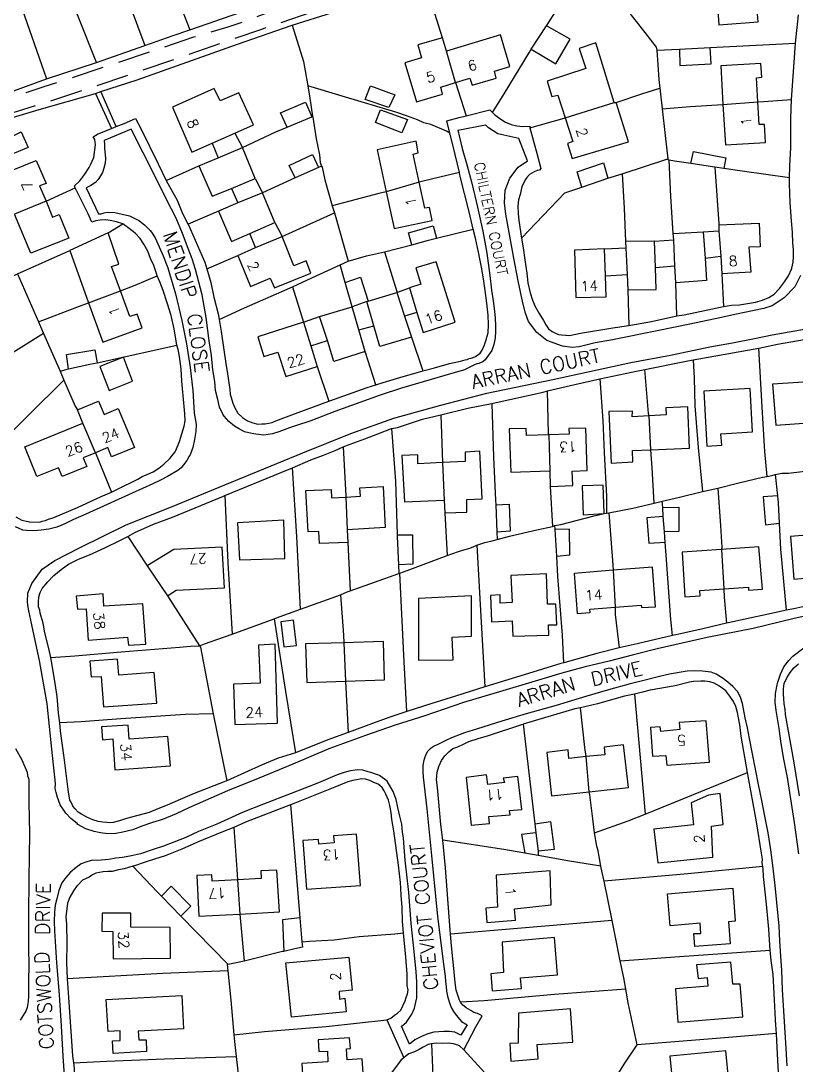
# Model space of a CAD drawing. Extents: x 441020 to 630336, y 432046 to 448236.
# Drawn here: x 628705.2 to 628857, y 447581.5 to 447785.9 of the extents above; entities that cross this region are included whole.
import ezdxf
from ezdxf.enums import TextEntityAlignment as Align

# ---------------------------------------------------------------- set-up
doc = ezdxf.new("R2010")
doc.units = 0
doc.linetypes.add('HIDDEN', pattern=[9.525, 6.35, -3.175])
for name, color, linetype in [('BUILDOUT', 8, 'CONTINUOUS'), ('BUILDTXT', 8, 'CONTINUOUS'), ('GENLINE', 8, 'CONTINUOUS'), ('GENPECK', 8, 'HIDDEN'), ('ROAD', 7, 'CONTINUOUS'), ('ROADTXT', 7, 'CONTINUOUS')]:
    doc.layers.add(name, color=color, linetype=linetype)
doc.styles.get("Standard").update_dxf_attribs({"font": 'simplex'})

msp = doc.modelspace()

# ---------------------------------------------------------------- linework, layer by layer
at = {"layer": 'BUILDOUT', "flags": 128}
for points in [[(628840.87, 447800.32), (628841.33, 447792.58), (628841.83, 447785.15), (628849.55, 447785.71), (628849.26, 447789.62), (628848.36, 447789.56), (628848.14, 447793.08), (628847.9, 447796.18), (628848.98, 447796.37), (628848.46, 447805.02), (628843.02, 447804.76), (628843.26, 447800.54), (628840.87, 447800.32)], [(628790.31, 447773.87), (628788.52, 447779.95), (628787.75, 447782.56), (628782.92, 447781.19), (628783.67, 447778.69), (628780.39, 447777.7), (628782.66, 447770.08), (628787.77, 447771.59), (628787.43, 447772.96), (628790.31, 447773.87), (628793.11, 447774.68), (628793.55, 447773.33), (628798.29, 447774.68), (628797.95, 447776.04), (628800.93, 447776.98), (628799.12, 447783.16), (628788.52, 447779.95)], [(628821.37, 447769.94), (628817.78, 447781.59), (628814.52, 447780.51)], [(628814.52, 447780.51), (628815.83, 447776.58), (628808.24, 447774.11), (628809.18, 447771.13), (628810.36, 447771.34), (628811.76, 447766.91), (628813.28, 447762.31), (628812.24, 447761.92), (628813.17, 447758.94), (628824.17, 447762.21), (628821.79, 447769.91)], [(628842.24, 447777.1), (628842.67, 447769.56), (628843.16, 447761.62), (628851, 447762.1), (628850.78, 447765.62), (628849.76, 447765.64), (628849.49, 447770.06), (628849.26, 447774.79), (628850.26, 447774.87), (628850.08, 447777.58), (628842.24, 447777.1)], [(628738.7, 447760.24), (628742.66, 447761.96), (628747.08, 447763.96), (628750.76, 447765.53), (628747.91, 447771.83), (628744.23, 447770.26), (628743.09, 447772.7), (628734.91, 447769.01), (628738.7, 447760.24)], [(628821.37, 447769.94), (628821.79, 447769.91)], [(628740.09, 447757.54), (628743.87, 447759.13), (628748.6, 447761.09)], [(628740.09, 447757.54), (628742.67, 447751.6), (628746.47, 447753.09), (628751.1, 447755.03), (628748.6, 447761.09)], [(628776.74, 447752.47), (628778.33, 447745.24), (628785.76, 447746.86), (628785.21, 447749.4), (628784.32, 447749.25), (628783.22, 447754.33), (628782.04, 447759.81), (628783.01, 447760.08), (628782.61, 447762.35), (628774.98, 447760.69), (628776.74, 447752.47)], [(628710.14, 447750.6), (628711.41, 447747.48), (628712.73, 447748.02), (628714.58, 447743.37), (628707.18, 447740.43), (628703.99, 447748.09), (628700.58, 447746.67), (628698.74, 447751.32), (628702.07, 447752.62), (628700.92, 447755.67), (628708.22, 447758.59), (628710.14, 447754.06), (628708.89, 447753.63), (628710.14, 447750.6), (628703.99, 447748.09)], [(628752.51, 447752.23), (628747.68, 447750.26), (628743.9, 447748.67)], [(628743.9, 447748.67), (628746.48, 447742.73), (628750.06, 447744.28), (628754.95, 447746.47), (628752.51, 447752.23)], [(628841.88, 447745.96), (628849.74, 447746.34), (628849.95, 447741.7), (628847.73, 447741.61), (628848.1, 447736.7), (628842.46, 447736.41)], [(628714.8, 447740.97), (628718.44, 447730.75), (628721.24, 447723.02), (628728.97, 447725.81), (628727.98, 447728.48), (628726.54, 447728.02), (628724.73, 447733.08), (628722.97, 447737.85), (628724.41, 447738.31), (628722.31, 447744.43), (628714.8, 447740.97)], [(628832.94, 447744.27), (628838.77, 447744.59), (628839.17, 447739.48), (628839.45, 447735.07), (628833.44, 447734.61)], [(628833.44, 447734.61), (628833.25, 447737.93), (628833.05, 447743.07), (628832.94, 447744.27)], [(628841.85, 447746.16), (628841.88, 447745.96), (628841.88, 447744.84), (628842.26, 447739.83), (628842.46, 447736.41)], [(628747.67, 447740), (628751.16, 447741.53), (628756.37, 447743.68)], [(628747.67, 447740), (628750.17, 447733.94), (628754.05, 447735.55), (628754.89, 447733.66), (628762, 447736.55), (628761.07, 447738.92), (628758.69, 447737.99), (628756.37, 447743.68)], [(628824.03, 447733.24), (628829.6, 447733.32), (628829.44, 447737.66), (628829.24, 447742.8), (628823.57, 447742.71)], [(628823.57, 447742.71), (628823.68, 447741.51), (628823.9, 447736.27), (628824.03, 447733.24)], [(628813.61, 447741.04), (628813.84, 447731.74), (628819.8, 447731.88), (628819.68, 447736.02), (628819.46, 447741.27), (628813.61, 447741.04)], [(628782.54, 447737.56), (628783.51, 447734.38), (628781.3, 447733.68), (628782.76, 447728.86), (628783.97, 447724.91), (628790.21, 447726.93), (628786.49, 447738.76), (628782.54, 447737.56)], [(628781.69, 447724), (628775.52, 447722.19), (628774.29, 447726.24), (628772.94, 447730.98), (628773.24, 447731.03), (628778.82, 447732.73)], [(628778.79, 447732.93), (628778.82, 447732.73), (628780.35, 447728.13), (628781.66, 447724.2)], [(628772.65, 447721.18), (628766.49, 447719.27), (628765.26, 447723.32), (628763.71, 447728.02), (628770.07, 447729.96)], [(628772.65, 447721.18), (628771.39, 447725.42), (628770.07, 447729.96)], [(628760.55, 447726.95), (628751.62, 447724.04), (628752.81, 447720.19), (628755.5, 447721.08), (628757.07, 447716.28), (628763.21, 447718.28)], [(628760.55, 447726.95), (628761.98, 447722.33), (628763.21, 447718.28)], [(628838.92, 447713.44), (628839.51, 447702.68), (628842.42, 447702.89), (628842.23, 447705.09), (628848.46, 447705.48), (628847.97, 447713.93), (628838.92, 447713.44)], [(628852.39, 447714.81), (628853, 447706.8), (628862.13, 447707.4), (628861.52, 447715.42), (628852.39, 447714.81)], [(628719.8, 447701.33), (628717.34, 447707.19), (628716.28, 447709.75), (628720.44, 447711.5), (628721.52, 447708.85), (628724.25, 447710.04), (628727.44, 447702.38), (628722.98, 447700.58), (628722.26, 447702.38), (628719.8, 447701.33), (628717.43, 447700.4), (628718.14, 447698.7), (628713.31, 447696.73), (628712.6, 447698.43), (628708.33, 447696.76), (628705.98, 447702.54), (628717.34, 447707.19)], [(628820.34, 447709.43), (628820.8, 447699.36), (628825.03, 447699.6), (628824.94, 447701.82), (628828.57, 447701.95), (628836.13, 447702.28), (628835.81, 447710.35), (628831.47, 447710.19), (628831.52, 447708.77), (628828.2, 447708.59), (628824.88, 447708.41), (628824.99, 447709.54), (628820.34, 447709.43)], [(628808.51, 447705.1), (628808.55, 447704.9), (628808.79, 447697.83), (628808.82, 447694.79), (628813.25, 447694.97), (628813.16, 447697.8), (628816.08, 447697.91), (628815.83, 447706.19), (628812.5, 447706.11), (628812.59, 447705.01), (628808.55, 447704.9), (628804.21, 447704.74), (628804.16, 447706.15), (628800.82, 447706.07), (628801.11, 447697.59), (628808.79, 447697.83)], [(628787.77, 447699.48), (628787.77, 447699.47), (628788.06, 447692.12), (628788.21, 447689.61), (628792.54, 447689.77), (628792.52, 447692.2), (628795.54, 447692.33), (628795.1, 447701.7), (628792.19, 447701.49), (628792.21, 447699.66), (628787.77, 447699.48), (628782.94, 447699.24), (628782.94, 447700.96), (628779.82, 447700.81), (628780.31, 447691.76), (628788.06, 447692.12)], [(628768.82, 447692.97), (628768.87, 447692.68), (628769.09, 447686.32), (628769.23, 447683.8), (628763.67, 447683.63), (628763.57, 447685.95), (628761.45, 447685.87), (628761.02, 447694.02), (628765.96, 447694.19), (628766.04, 447692.58), (628768.87, 447692.68), (628771.68, 447692.87), (628771.6, 447694.48), (628776.12, 447694.77), (628776.53, 447686.72), (628769.09, 447686.32)], [(628747.62, 447687.68), (628747.99, 447680.44), (628756.88, 447680.7), (628756.67, 447688.17), (628747.62, 447687.68)], [(628855.86, 447684.96), (628856.52, 447676.65), (628865.33, 447677.4), (628864.66, 447685.71), (628855.86, 447684.96)], [(628735.64, 447674.49), (628745.1, 447674.95), (628744.61, 447682.88), (628735.14, 447682.42), (628729.92, 447679.26), (628733.91, 447673.37), (628735.64, 447674.49)], [(628834.67, 447681.91), (628835.2, 447673.17), (628838.21, 447673.4), (628838.13, 447674.4), (628842.85, 447674.73), (628847.66, 447675.08), (628847.67, 447674.47), (628850.38, 447674.65), (628849.72, 447682.96), (628842.39, 447682.47), (628834.67, 447681.91)], [(628813.57, 447677.76), (628814.14, 447669.94), (628816.66, 447670.08), (628816.63, 447670.79), (628821.54, 447671.15), (628826.65, 447671.55), (628826.74, 447671.06), (628829.45, 447671.24), (628828.89, 447678.96), (628821.17, 447678.4), (628813.57, 447677.76)], [(628801.14, 447677.38), (628801.38, 447672.04), (628799.06, 447671.93), (628799.08, 447673.56), (628797.17, 447673.43), (628797.37, 447668.28), (628801.4, 447668.49), (628801.53, 447665.47), (628808.6, 447665.7), (628808.54, 447667.73), (628810.17, 447667.71), (628809.96, 447671.74), (628808.34, 447671.75), (628808.09, 447677.7), (628801.14, 447677.38)], [(628716.04, 447673.34), (628716.3, 447670.75), (628718, 447670.85), (628718.38, 447664.72), (628726.1, 447665.28), (628726.28, 447663.69), (628729.7, 447663.89), (628729.11, 447671.8), (628721.47, 447671.36), (628721.34, 447673.78), (628716.04, 447673.34)], [(628783.06, 447672.85), (628783.07, 447660.77), (628789.86, 447660.85), (628789.68, 447665.29), (628793.41, 447665.45), (628793.42, 447673.37), (628783.06, 447672.85)], [(628751.77, 447663.74), (628752.07, 447656.28), (628746.83, 447656.06), (628747.11, 447648.19), (628755.49, 447648.46), (628754.99, 447663.91), (628751.77, 447663.74)], [(628760.97, 447663.95), (628761.2, 447656.38), (628768.76, 447656.7), (628776.43, 447656.95), (628776.22, 447664.43), (628768.45, 447664.16), (628760.97, 447663.95)], [(628718.7, 447660.61), (628718.95, 447657.51), (628720.97, 447657.56), (628721.41, 447651.65), (628731.84, 447652.38), (628731.29, 447658.38), (628724.37, 447657.86), (628724.13, 447660.97), (628718.7, 447660.61)], [(628834.08, 447648.6), (628834.23, 447647.2), (628830.53, 447646.85), (628830.37, 447647.73), (628828.47, 447647.6), (628828.86, 447641.98), (628831.47, 447642.14), (628831.7, 447640.25), (628840.03, 447640.82), (628839.4, 447648.93), (628834.08, 447648.6)], [(628720.99, 447647.72), (628721.23, 447645.22), (628723.24, 447645.37), (628723.6, 447639.34), (628734.54, 447640.07), (628734.02, 447645.86), (628726.39, 447645.32), (628726.22, 447648.03), (628720.99, 447647.72)], [(628808.22, 447642.68), (628809.11, 447634.21), (628816.48, 447635.01), (628824.15, 447635.86), (628823.18, 447644.22), (628819.4, 447643.76), (628819.56, 447642.26), (628815.87, 447641.91), (628812.49, 447641.51), (628812.39, 447643.22), (628808.22, 447642.68)], [(628792.42, 447637.85), (628793.37, 447628.47), (628796.97, 447628.8), (628796.82, 447630.2), (628801.03, 447630.54), (628800.89, 447631.33), (628803.29, 447631.55), (628802.54, 447638.02), (628799.65, 447637.71), (628799.91, 447636.84), (628796.62, 447636.46), (628796.39, 447638.35), (628792.42, 447637.85)], [(628829.91, 447621.14), (628840.69, 447622.24), (628840.43, 447628.29), (628842.71, 447628.6), (628842.14, 447634.69), (628839.85, 447634.39), (628836.47, 447632.87), (628836.92, 447628.58), (628829.15, 447627.71), (628829.91, 447621.14)], [(628760.39, 447625.46), (628761.16, 447615.95), (628771.7, 447616.7), (628770.93, 447626.72), (628766.41, 447626.43), (628766.56, 447625.03), (628763.55, 447624.8), (628763.49, 447625.71), (628760.39, 447625.46)], [(628739.66, 447618.63), (628740.06, 447610.68), (628748.11, 447611.09), (628755.85, 447611.55), (628755.32, 447619.68), (628752.2, 447619.54), (628752.26, 447618.02), (628747.63, 447617.81), (628742.7, 447617.55), (628742.59, 447618.74), (628739.66, 447618.63)], [(628798.26, 447618.67), (628798.56, 447612.43), (628796.26, 447612.22), (628796.45, 447609.41), (628802.05, 447609.9), (628801.86, 447612.1), (628809.04, 447612.87), (628808.87, 447619.54), (628798.26, 447618.67)], [(628831.8, 447615.08), (628844.62, 447616.14), (628845.05, 447609.71), (628843.75, 447609.58), (628844.11, 447605.28), (628837.19, 447604.76), (628836.95, 447607.26), (628838.36, 447607.31), (628838.21, 447609.31), (628832.31, 447608.77), (628831.8, 447615.08)], [(628721.16, 447611.28), (628721.09, 447607.72), (628723.22, 447607.69), (628723.26, 447602.31), (628734.51, 447602.48), (628734.46, 447608.47), (628726.73, 447608.52), (628726.75, 447611.26), (628721.16, 447611.28)], [(628799.47, 447605.58), (628799.71, 447599.63), (628797.21, 447599.39), (628797.49, 447596.09), (628803.21, 447596.5), (628803.04, 447598.6), (628810.25, 447599.17), (628809.67, 447606.48), (628799.47, 447605.58)], [(628757.12, 447601.52), (628769.41, 447602.68), (628770.05, 447596.2), (628767.56, 447595.96), (628767.62, 447594.45), (628768.61, 447594.62), (628768.88, 447591.93), (628758.19, 447590.94), (628757.12, 447601.52)], [(628833.83, 447589.95), (628846.54, 447590.99), (628846.01, 447597.39), (628844.6, 447597.35), (628844.24, 447601.65), (628837.52, 447601.17), (628837.8, 447598.47), (628839.59, 447598.69), (628839.69, 447596.98), (628833.38, 447596.47), (628833.83, 447589.95)], [(628721.93, 447594.36), (628736.72, 447595.16), (628737.07, 447588.62), (628728.21, 447588.16), (628728.31, 447586.45), (628729.73, 447586.5), (628729.83, 447584.18), (628723.29, 447583.83), (628723.17, 447586.25), (628724.68, 447586.32), (628724.65, 447588.24), (628722.33, 447588.13), (628721.93, 447594.36)], [(628802.64, 447591.72), (628802.57, 447585.82), (628800.96, 447585.74), (628801.16, 447582.32), (628806.46, 447582.75), (628806.27, 447585.56), (628813.3, 447586), (628812.85, 447592.52), (628802.64, 447591.72)], [(628763.45, 447586.49), (628763.55, 447584.18), (628765.26, 447584.28), (628765.34, 447582.16), (628760.21, 447581.86), (628760.64, 447575.43), (628772.47, 447576.31), (628772.04, 447582.74), (628769.13, 447582.53), (628768.94, 447584.73), (628769.75, 447584.77), (628769.58, 447586.87), (628763.45, 447586.49)], [(628832.27, 447583.27), (628832.95, 447576.59), (628840.95, 447577.3), (628841.15, 447575), (628847.05, 447575.54), (628846.7, 447578.63), (628843.81, 447578.32), (628843.26, 447584.31), (628832.27, 447583.27)]]:
    msp.add_lwpolyline(points, dxfattribs=at)
at = {"layer": 'GENLINE', "flags": 128}
for points in [[(628724.61, 447818.98), (628726.86, 447813.19), (628729.39, 447806.93), (628731.9, 447800.27), (628733.03, 447797.32), (628735.12, 447792.41), (628735.53, 447791.27), (628738.31, 447784.14)], [(628666.99, 447748.22), (628665.02, 447753.05), (628681.8, 447758.67), (628681.38, 447760.43), (628695.85, 447764.72), (628708.79, 447768.54), (628719.8, 447771.72), (628720.85, 447772.11), (628727.96, 447774.38), (628747.65, 447781.33), (628758.36, 447785.06), (628774.12, 447790.09), (628783.12, 447793.21), (628784.4, 447793.44), (628814.63, 447802.77), (628839.75, 447810.58), (628854.29, 447815.09), (628859.25, 447816.89)], [(628720.05, 447777.75), (628716.42, 447786.76), (628716.07, 447787.61), (628715.47, 447789.23), (628714.08, 447793.05), (628713.56, 447794.27), (628712.23, 447797.79), (628706.9, 447811.78)], [(628814.63, 447802.77), (628815.58, 447800.3), (628816.43, 447797.81), (628820.26, 447792.8), (628821.58, 447791.1), (628827.38, 447783.6), (628829.61, 447780.75), (628829.72, 447780.16), (628830.12, 447774.44), (628830.32, 447772.75), (628830.74, 447768.66), (628831.36, 447763.49), (628831.87, 447758.91), (628831.9, 447758.71)], [(628797.56, 447767.95), (628799.85, 447771.61), (628804.8, 447779.8), (628805.1, 447780.36), (628808.15, 447784.96), (628812.76, 447792.18), (628816.43, 447797.81)], [(628787.75, 447782.56), (628784.4, 447793.44)], [(628704.72, 447789.76), (628704.93, 447789.69), (628710.25, 447774.59)], [(628728.94, 447696.76), (628730.09, 447697.17), (628731.12, 447697.65), (628732.21, 447698.36), (628733.19, 447699.14), (628734.41, 447700.27), (628735.4, 447701.56), (628735.57, 447701.8), (628736.27, 447703.55), (628737.16, 447706.55), (628737.38, 447707.6), (628737.33, 447709.01), (628737.18, 447710.41), (628736.7, 447715.4), (628736.58, 447717.82), (628736.26, 447720.2), (628736.01, 447721.58), (628735.76, 447722.45), (628735.2, 447725.6), (628734.63, 447728.24), (628733.88, 447730.75), (628733.05, 447733.14), (628732.44, 447734.86), (628731.93, 447735.99), (628731.75, 447736.46), (628731.27, 447738), (628730.61, 447739.41), (628730.06, 447740.83), (628729.3, 447742.22), (628728.6, 447743.32), (628727.6, 447744.36), (628726.43, 447745.27), (628725.15, 447746.16), (628723.96, 447746.56), (628722.69, 447746.84), (628721.76, 447746.98), (628720.75, 447746.9), (628719.87, 447746.74), (628719.1, 447746.5), (628718.41, 447748.11), (628715.87, 447753.24), (628715.7, 447753.62), (628716.74, 447754.62), (628717.73, 447755.91), (628718.62, 447757.19), (628718.83, 447757.73), (628719.49, 447759.17), (628719.86, 447761.67), (628719.68, 447762.66), (628719.38, 447763.21), (628720.2, 447763.76), (628722.95, 447764.86), (628723.9, 447765.23), (628725.42, 447765.81), (628727.68, 447766.82), (628728.77, 447764.68), (628732.1, 447757.95), (628733.69, 447754.68), (628734.62, 447752.92), (628735.8, 447750.79), (628736.72, 447748.52), (628737.83, 447746.27), (628737.96, 447746.1), (628739.81, 447741.96), (628740.69, 447739.88), (628741.21, 447738.65), (628741.63, 447737.4), (628742.42, 447734.7), (628743.02, 447731.86), (628743.82, 447728.55), (628744.01, 447727.47), (628744.43, 447725.1), (628745.42, 447718.37), (628745.61, 447717.29), (628746.14, 447713.73), (628746.2, 447712.82), (628746.71, 447711.09), (628747.08, 447710.14), (628747.67, 447709.12), (628748.63, 447708.28), (628749.56, 447707.63), (628750.65, 447707.22), (628751.61, 447706.98), (628752.41, 447707.02), (628753.02, 447707.03), (628754.4, 447707.27), (628755.15, 447707.61), (628756.67, 447708.18), (628758.29, 447708.78), (628765.53, 447711.48), (628765.73, 447711.52), (628769.35, 447712.87), (628772.99, 447714.13), (628774.72, 447714.64), (628776.17, 447715.1), (628779.44, 447716.08), (628782.82, 447717.09), (628783.88, 447717.38), (628786.21, 447718), (628789.11, 447718.82), (628791.26, 447719.3), (628792.23, 447719.57), (628792.62, 447719.64), (628793, 447719.81), (628793.39, 447719.88), (628793.77, 447720.05), (628794.25, 447720.24), (628795.14, 447720.9), (628795.55, 447721.48), (628795.98, 447722.47), (628796.32, 447723.45), (628796.49, 447724.19), (628796.68, 447724.83), (628796.79, 447726.48), (628796.68, 447728.28), (628796.45, 447730.68), (628796.11, 447733.16), (628795.81, 447735.44), (628795.41, 447737.71), (628794.79, 447740.64), (628794.2, 447743.38), (628793.79, 447745.14), (628792.98, 447748.55), (628791.24, 447755.45), (628791.1, 447756.24), (628789.88, 447761.41), (628789.23, 447763.93), (628788.6, 447766.36), (628791.02, 447766.99), (628792.38, 447767.34), (628797.06, 447768.47), (628797.56, 447767.95), (628797.92, 447767.61), (628798.98, 447766.78), (628800.12, 447766.07), (628801.21, 447765.65), (628802.29, 447765.34), (628803.52, 447765.25), (628804.84, 447765.28), (628804.89, 447764.98), (628806.32, 447759.76), (628807.01, 447757.03), (628806.77, 447756.69), (628806.27, 447756.6), (628805.7, 447756.39), (628804.79, 447755.83), (628804.28, 447755.23), (628803.96, 447754.77), (628803.28, 447753.43), (628802.94, 447751.94), (628802.62, 447750.87), (628802.53, 447749.64), (628802.58, 447748.22), (628802.73, 447746.83), (628803.24, 447743.36), (628803.57, 447741.49), (628803.89, 447739.11), (628804.25, 447736.54), (628804.48, 447734.65), (628804.93, 447732.7), (628805.39, 447731.25), (628805.91, 447730.03), (628806.67, 447728.64), (628807.52, 447727.26), (628807.97, 447726.43), (628808.52, 447725.61), (628809.22, 447725.13), (628809.78, 447724.82), (628810.44, 447724.53), (628811.07, 447724.44), (628811.89, 447724.38), (628812.62, 447724.31), (628814.76, 447724.79), (628821.08, 447725.81), (628824.25, 447726.27), (628828.68, 447727.06), (628833.67, 447728.15), (628835.05, 447728.39), (628842.79, 447729.97), (628844.37, 447730.25), (628845.88, 447730.32), (628849.03, 447730.88), (628850.39, 447731.22), (628851.62, 447731.74), (628852.71, 447732.44), (628853.74, 447733.54), (628854.73, 447734.83), (628855.53, 447735.99), (628856.11, 447737.31), (628856.18, 447737.53), (628856.38, 447738.68), (628856.48, 447739.82), (628856.45, 447741.13), (628856.32, 447742.43), (628856.25, 447744.55), (628856.06, 447746.75), (628855.83, 447750.36), (628855.69, 447754), (628855.68, 447755.21), (628855.77, 447757.56), (628855.94, 447761.15), (628855.97, 447766.74), (628856.11, 447770.52), (628856.2, 447772.27), (628856.72, 447779.67), (628856.9, 447781.53), (628857.43, 447787.11)], [(628726.62, 447788.77), (628729.52, 447781.06), (628735.05, 447783.06), (628738.31, 447784.14), (628748.26, 447787.63)], [(628758.36, 447785.06), (628760.54, 447777.93), (628761.38, 447773.21), (628761.82, 447770.75), (628762.33, 447767.28), (628762.37, 447767.08), (628763.02, 447762.83), (628763.68, 447759.7), (628763.84, 447758.21), (628764.08, 447757.44), (628764.21, 447757.26), (628764.75, 447754.81), (628766.17, 447749.68), (628766.4, 447748.91), (628766.61, 447748.34), (628769.31, 447738.86)], [(628805.1, 447780.36), (628809.98, 447777.47), (628812.78, 447782.33), (628808.15, 447784.96)], [(628679.46, 447764.96), (628689.93, 447768.34), (628701.1, 447771.24), (628710.25, 447774.59), (628720.05, 447777.75), (628729.52, 447781.06)], [(628829.72, 447780.16), (628834.15, 447780.34), (628840.18, 447780.7), (628856.9, 447781.53)], [(628834.15, 447780.34), (628834.2, 447777.2), (628840.35, 447777.48), (628840.18, 447780.7)], [(628789.23, 447763.93), (628788.55, 447764.32), (628785.48, 447765.6), (628784.1, 447765.97), (628782.87, 447766.56), (628780.71, 447767.29), (628778.65, 447768.05), (628768.14, 447771.16), (628761.38, 447773.21)], [(628773.68, 447773.16), (628778.45, 447771.46), (628777.27, 447768.92), (628772.62, 447770.53), (628773.68, 447773.16)], [(628790.31, 447773.87), (628792.38, 447767.34)], [(628719.8, 447771.72), (628722.95, 447764.86)], [(628723.9, 447765.23), (628720.85, 447772.11)], [(628821.79, 447769.91), (628826.77, 447771.61), (628830.32, 447772.75)], [(628757.34, 447765.08), (628756.03, 447767.89), (628760.94, 447769.98), (628762.15, 447767.15)], [(628804.89, 447764.98), (628811.56, 447766.88), (628811.76, 447766.91), (628821.37, 447769.94)], [(628830.74, 447768.66), (628836.25, 447769.13), (628842.67, 447769.56), (628849.49, 447770.06), (628850.59, 447770.15), (628856.11, 447770.52)], [(628748.6, 447761.09), (628755.16, 447764.18), (628757.34, 447765.08), (628762.15, 447767.15), (628762.33, 447767.28)], [(628775.62, 447768.52), (628780.93, 447766.62), (628779.78, 447763.98), (628774.64, 447766.01), (628775.62, 447768.52)], [(628699.51, 447761.31), (628705.3, 447764.16), (628706.64, 447761.15), (628700.59, 447758.66), (628699.51, 447761.31)], [(628758.89, 447755.19), (628757.75, 447757.63), (628762.34, 447759.77), (628763.51, 447757.23)], [(628803.24, 447743.36), (628811.71, 447752.28), (628815.07, 447753.39), (628820.15, 447755.1), (628822.94, 447756), (628831.87, 447758.91)], [(628855.68, 447755.21), (628846.41, 447756.51), (628842.87, 447757), (628841.09, 447757.29), (628836.4, 447757.98), (628833.17, 447758.43), (628832.11, 447758.65), (628831.9, 447758.71)], [(628832.94, 447744.27), (628832.47, 447751.5), (628832.11, 447758.65)], [(628836.4, 447757.98), (628836.9, 447760.31), (628843.21, 447759.09), (628842.87, 447757)], [(628733.69, 447754.68), (628740.09, 447757.54)], [(628764.08, 447757.44), (628763.51, 447757.23), (628758.89, 447755.19), (628752.51, 447752.23)], [(628815.07, 447753.39), (628814.14, 447756.37), (628819.31, 447758.1), (628820.15, 447755.1)], [(628841.09, 447757.29), (628841.85, 447746.16)], [(628791.1, 447756.24), (628785.84, 447755), (628783.22, 447754.33), (628776.74, 447752.47), (628775.28, 447752.11), (628766.17, 447749.68)], [(628822.94, 447756), (628823.32, 447749.26), (628823.57, 447742.71)], [(628710.14, 447750.6), (628715.87, 447753.24)], [(628743.9, 447748.67), (628737.96, 447746.1)], [(628756.37, 447743.68), (628766.61, 447748.34)], [(628722.31, 447744.43), (628725.15, 447746.16)], [(628744.01, 447727.47), (628748.98, 447729.77), (628758.41, 447733.88), (628761.32, 447735.21), (628767.7, 447738.17), (628769.31, 447738.86), (628772.88, 447739.9), (628776.39, 447740.73), (628781.73, 447742.09), (628785.03, 447742.97), (628786.59, 447743.35), (628793.79, 447745.14)], [(628781.73, 447742.09), (628781.12, 447744.41), (628785.95, 447745.78), (628786.59, 447743.35)], [(628682.65, 447718.4), (628694.54, 447729.25), (628698.4, 447732.67), (628700.32, 447734.44), (628704.54, 447736.4), (628714.8, 447740.97)], [(628776.39, 447740.73), (628778.79, 447732.93)], [(628741.63, 447737.4), (628747.67, 447740)], [(628770.07, 447729.96), (628768.72, 447734.7), (628767.7, 447738.17)], [(628704.54, 447736.4), (628708.65, 447726.98)], [(628842.46, 447736.41), (628842.79, 447729.97)], [(628708.65, 447726.98), (628716.17, 447729.84), (628718.44, 447730.75), (628724.73, 447733.08), (628727.58, 447734.2), (628731.93, 447735.99)], [(628768.72, 447734.7), (628771.69, 447735.73), (628773.24, 447731.03)], [(628833.67, 447728.15), (628833.44, 447734.61)], [(628758.41, 447733.88), (628760.55, 447726.95)], [(628824.03, 447733.24), (628824.25, 447726.27)], [(628772.94, 447730.98), (628770.07, 447729.96)], [(628708.65, 447726.98), (628709.66, 447724.72)], [(628709.66, 447724.72), (628701.98, 447719.9), (628700.69, 447719.17), (628695.38, 447715.89), (628694.29, 447715.19), (628688.86, 447711.99)], [(628712.83, 447648.5), (628712.6, 447650.39), (628712.32, 447653.69), (628711.82, 447657.06), (628711.07, 447661.29), (628710.6, 447663.34), (628709.9, 447666.16), (628709.57, 447668.03), (628709.02, 447669.97), (628708.92, 447670.56), (628708.69, 447671.23), (628708.64, 447672.13), (628708.76, 447673.17), (628709.01, 447674.03), (628709.38, 447674.8), (628710.47, 447676.11), (628711.67, 447677.34), (628713.09, 447678.51), (628714.53, 447679.58), (628716.49, 447680.53), (628718.67, 447681.43), (628721.68, 447682.77), (628724.57, 447684.2), (628726.16, 447684.99), (628727.55, 447685.75), (628731.21, 447687.41), (628734.93, 447688.78), (628744.87, 447692.88), (628745.14, 447693.03), (628756.33, 447697.56), (628758.4, 447698.44), (628761.99, 447699.99), (628764.46, 447700.93), (628766.74, 447701.84), (628768.34, 447702.54), (628769.67, 447703.08), (628772.53, 447704.09), (628775.1, 447705.06), (628777.76, 447706.14), (628778.94, 447706.35), (628783.84, 447707.93), (628787.44, 447708.77), (628792.69, 447710.11), (628797.4, 447711.05), (628797.7, 447711.1), (628807.47, 447713.24), (628808.34, 447713.5), (628813.7, 447714.75), (628818.59, 447715.82), (628824.76, 447717.12), (628827.4, 447717.69), (628835.14, 447719.27), (628836.82, 447719.57), (628849.72, 447721.86), (628853.34, 447722.6), (628863.78, 447724.45)], [(628709.66, 447724.72), (628712.89, 447717.37)], [(628781.66, 447724.2), (628781.69, 447724), (628783.88, 447717.38)], [(628712.89, 447717.37), (628714.55, 447717.77), (628718.75, 447718.72), (628720.13, 447718.96), (628735.76, 447722.45)], [(628851.33, 447696.75), (628850.87, 447701.65), (628850.35, 447710.29), (628849.72, 447721.86)], [(628714.55, 447717.77), (628714.14, 447720.64), (628719.67, 447721.52), (628720.13, 447718.96)], [(628720.66, 447718.24), (628722.5, 447713.59), (628727.05, 447715.42), (628725.31, 447720.08), (628720.66, 447718.24)], [(628774.72, 447714.64), (628772.65, 447721.18)], [(628763.21, 447718.28), (628765.53, 447711.48)], [(628829.21, 447691.5), (628828.79, 447698.44), (628828.57, 447701.95), (628828.2, 447708.59), (628828.12, 447709.08), (628827.4, 447717.69)], [(628836.82, 447719.57), (628837.05, 447715.95), (628837.19, 447710.59), (628837.84, 447702.38), (628838.65, 447693.79)], [(628712.89, 447717.37), (628713.62, 447715.57)], [(628818.59, 447715.82), (628819.12, 447707.69), (628819.42, 447701.45), (628819.84, 447692.79), (628819.9, 447689.55)], [(628713.62, 447715.57), (628706.7, 447708.76), (628697.4, 447699.39)], [(628713.62, 447715.57), (628715.84, 447710.48), (628716.28, 447709.75)], [(628808.51, 447705.1), (628808.34, 447713.5)], [(628797.4, 447711.05), (628797.74, 447700.54), (628798.13, 447692.08), (628798.19, 447691.18), (628798.42, 447685.84), (628798.47, 447684.42)], [(628787.44, 447708.77), (628787.77, 447699.48)], [(628777.76, 447706.14), (628778.57, 447695.82), (628778.91, 447685.32), (628778.87, 447685.01), (628779.14, 447679.47), (628779.24, 447677.76)], [(628719.8, 447701.33), (628722.99, 447693.67)], [(628768.34, 447702.54), (628768.82, 447692.97)], [(628819.41, 447689.46), (628819.9, 447689.55), (628820.3, 447689.62), (628825.01, 447690.56), (628829.21, 447691.5), (628830.76, 447691.88), (628834.17, 447692.69), (628838.65, 447693.79), (628841.69, 447694.43), (628845.77, 447695.46), (628850.44, 447696.59), (628851.33, 447696.75), (628852.21, 447696.91), (628852.89, 447697.13), (628854.17, 447697.36), (628855.48, 447697.39), (628860.85, 447698.04), (628865.06, 447698.38), (628865.55, 447698.46), (628866.63, 447698.66), (628867.14, 447698.64), (628868.55, 447698.69), (628873.63, 447699.29), (628879.35, 447699.69)], [(628759.96, 447670.78), (628759.27, 447684.98), (628758.4, 447698.44)], [(628704.25, 447688.82), (628705.38, 447688.21), (628706.64, 447687.93), (628706.86, 447687.86), (628708.9, 447687.82), (628709.37, 447688), (628709.96, 447688.11), (628710.81, 447688.46), (628711.68, 447688.72), (628716.32, 447690.66), (628720.91, 447692.8), (628722.99, 447693.67), (628724.02, 447694.16), (628728.13, 447696.21), (628728.94, 447696.76)], [(628852.89, 447697.13), (628853.33, 447692.94), (628853.47, 447691.55), (628853.66, 447687.62), (628853.96, 447682.49), (628855.06, 447670.6)], [(628808.82, 447694.79), (628809.29, 447686.95)], [(628819.41, 447689.46), (628819.24, 447695.02), (628815.1, 447694.89), (628815.29, 447689.24), (628819.41, 447689.46)], [(628841.69, 447694.43), (628842.17, 447687.1), (628842.42, 447682.88), (628842.39, 447682.47), (628842.85, 447674.73), (628842.93, 447673.12), (628843.33, 447668.01)], [(628745.14, 447693.03), (628745.76, 447679.84), (628746.61, 447665.87)], [(628798.19, 447691.18), (628800.8, 447691.34), (628801.03, 447686), (628798.42, 447685.84)], [(628832.78, 447665.63), (628832.44, 447668.72), (628831.52, 447681.35), (628831.37, 447683.87), (628831.22, 447685.87), (628830.99, 447688.88), (628830.87, 447690.68), (628830.76, 447691.88)], [(628853.33, 447692.94), (628850.52, 447692.75), (628850.99, 447687.25), (628853.66, 447687.62)], [(628711.07, 447661.29), (628715.78, 447661.62), (628724.88, 447662.42), (628736.3, 447663.33), (628738.4, 447663.5), (628740.01, 447663.58), (628740.21, 447663.62), (628741.16, 447663.99), (628743.75, 447664.86), (628746.61, 447665.87), (628754.82, 447668.85), (628755.29, 447669.04), (628759.96, 447670.78), (628767.79, 447673.59), (628769.12, 447674.13), (628769.69, 447674.34), (628779.24, 447677.76), (628779.44, 447677.79), (628780.86, 447678.35), (628788.67, 447681.26), (628790.87, 447682.06), (628791.93, 447682.35), (628792.9, 447682.62), (628793.75, 447682.98), (628794.5, 447683.31), (628796.04, 447683.79), (628797.5, 447684.15), (628798.47, 447684.42), (628800.9, 447685.06), (628806.26, 447686.31), (628809.29, 447686.95), (628809.77, 447687.14), (628810.95, 447687.35), (628817.46, 447689.01), (628819.41, 447689.46)], [(628788.21, 447689.61), (628788.67, 447681.26)], [(628820.3, 447689.62), (628821.04, 447680.3), (628821.17, 447678.4), (628821.54, 447671.15), (628821.59, 447669.74), (628822.35, 447663.17)], [(628830.87, 447690.68), (628834.01, 447690.73), (628834.05, 447685.97), (628831.22, 447685.87)], [(628811.5, 447660.23), (628811.25, 447665.67), (628810.32, 447677.18), (628810.13, 447681.11), (628809.81, 447686.33), (628809.77, 447687.14)], [(628830.99, 447688.88), (628827.79, 447688.61), (628828.15, 447683.7), (628831.37, 447683.87)], [(628726.16, 447684.99), (628729.92, 447679.26)], [(628778.91, 447685.32), (628781.86, 447685.33), (628781.97, 447679.56), (628779.14, 447679.47)], [(628810.13, 447681.11), (628812.72, 447681.37), (628812.64, 447686.43), (628809.81, 447686.33)], [(628769.23, 447683.8), (628769.69, 447674.34)], [(628794.5, 447683.31), (628795.15, 447671.65), (628796.08, 447655.56)], [(628780.79, 447650.71), (628780.28, 447660.47), (628779.44, 447677.79)], [(628733.91, 447673.37), (628740.21, 447663.62), (628740.36, 447663.34), (628742.88, 447650.28), (628745.52, 447637.14)], [(628767.79, 447673.59), (628768.38, 447665.68), (628768.45, 447664.16), (628768.76, 447656.7), (628769.32, 447646.65)], [(628859.47, 447671.49), (628856.53, 447670.86), (628855.06, 447670.6), (628853.7, 447670.26), (628843.72, 447668.08), (628843.33, 447668.01), (628838.75, 447666.89), (628833.77, 447665.81), (628832.78, 447665.63), (628825.86, 447664), (628822.35, 447663.17), (628817.97, 447662.09), (628811.5, 447660.23), (628810.91, 447660.12), (628803.78, 447657.94), (628796.08, 447655.56), (628790.31, 447653.72), (628785.49, 447652.26), (628780.79, 447650.71), (628777.43, 447649.61), (628774.09, 447648.41), (628769.32, 447646.65), (628765.31, 447645.22), (628758.96, 447642.67), (628755.6, 447641.57), (628752.47, 447640.3), (628745.52, 447637.14), (628745.32, 447637.1), (628739.15, 447634.69), (628736.42, 447633.49), (628733.86, 447632.43), (628732.06, 447631.7), (628730.36, 447631), (628725.9, 447629.8), (628724.56, 447629.36), (628723.29, 447629.03), (628722.8, 447628.94), (628722.08, 447629.02), (628721.26, 447629.07), (628720.32, 447629.21), (628719.34, 447629.55), (628718.14, 447630.04), (628717.11, 447630.67), (628716.43, 447631.06), (628715.82, 447631.66), (628715.42, 447632.2), (628715.1, 447632.86), (628714.8, 447633.41), (628714.52, 447634.99), (628714.44, 447635.99), (628713.72, 447641.75), (628713.01, 447646.91), (628712.83, 447648.5)], [(628754.82, 447668.85), (628757.04, 447654.62), (628758.96, 447642.67)], [(628756.14, 447668.28), (628756.7, 447663.4), (628759.2, 447663.64), (628758.62, 447668.61), (628756.14, 447668.28)], [(628857.66, 447634.2), (628856.54, 447641.11), (628854.93, 447650.16), (628854.85, 447651.17), (628854.66, 447652.25), (628854.58, 447653.25), (628854.52, 447654.15), (628854.55, 447655.17), (628854.67, 447656.21), (628855.18, 447657.32), (628855.81, 447658.34), (628856.56, 447659.29), (628857.44, 447660.05)], [(628845.83, 447648.75), (628845.52, 447650.52), (628845.21, 447651.69), (628844.72, 447652.72), (628844.04, 447653.72), (628843.24, 447654.79), (628841.96, 447655.68), (628840.94, 447656.31), (628840.08, 447656.57), (628839.14, 447656.7), (628838.34, 447656.66), (628836.92, 447656.62), (628836.13, 447656.48), (628833.31, 447655.77), (628828.39, 447654.9), (628826.93, 447654.54), (628825.37, 447654.16)], [(628825.37, 447654.16), (628823.42, 447653.71), (628818.09, 447652.26), (628814.78, 447651.47)], [(628825.37, 447654.16), (628826.48, 447641.66), (628827.41, 447630.65)], [(628742.88, 447650.28), (628737.43, 447650.12), (628724.77, 447649.3), (628717.05, 447648.74), (628712.83, 447648.5)], [(628814.78, 447651.47), (628813.7, 447651.27), (628808.39, 447649.72), (628803.57, 447648.26)], [(628817.23, 447571.87), (628823.31, 447581.68), (628825.88, 447585.49), (628824.12, 447593.71), (628823.65, 447596.37), (628823.25, 447598.63), (628822.55, 447601.96), (628821.58, 447606.87), (628820.96, 447609.8), (628819.38, 447617.55), (628818.99, 447619.2), (628818.76, 447620.48), (628818.23, 447623.44), (628817.96, 447624.41), (628817.51, 447626.97), (628817.21, 447629.76), (628816.59, 447634.42), (628816.48, 447635.01), (628815.87, 447641.91), (628815.65, 447643.7), (628814.78, 447651.47)], [(628791.93, 447584.54), (628794.28, 447589.02), (628795.52, 447591.17), (628794.63, 447591.62), (628793.89, 447591.8), (628793.31, 447592.2), (628792.4, 447592.75), (628791.69, 447593.33), (628791.29, 447593.87), (628791.12, 447594.25), (628790.75, 447595.2), (628790.47, 447596.17), (628790.3, 447597.15), (628790.19, 447598.35), (628790.04, 447599.75), (628789.54, 447604.84), (628789.34, 447607.14), (628789.04, 447610.54), (628788.35, 447620.16), (628787.8, 447625.55), (628787.45, 447628.64), (628786.78, 447635.83), (628786.62, 447637.33), (628786.75, 447638.87), (628787.07, 447639.95), (628787.57, 447641.15), (628788.21, 447642.08), (628788.99, 447642.83), (628789.79, 447643.48), (628790.74, 447643.85), (628791.87, 447644.35), (628792.9, 447644.84), (628794.72, 447645.47), (628796.75, 447646.03), (628803.27, 447648.2), (628803.57, 447648.26)], [(628803.57, 447648.26), (628804.66, 447638.7), (628805.81, 447628.75)], [(628853.7, 447577.53), (628853.3, 447584.97), (628853.12, 447587.69), (628853.08, 447588.49), (628852.94, 447590.4), (628852.75, 447594.32), (628852.49, 447599.25), (628852.1, 447602.03), (628851.94, 447604.03), (628851.62, 447608.14), (628851.16, 447613.03), (628850.61, 447618.42), (628850.54, 447619.93), (628850.46, 447620.42), (628850.33, 447621.11), (628850.41, 447621.84), (628850.2, 447623.02), (628849.21, 447629.14), (628847.5, 447638.79), (628846.24, 447645.88), (628845.94, 447648.16), (628845.83, 447648.75)], [(628817.51, 447626.97), (628824.09, 447629.35), (628827.41, 447630.65), (628847.5, 447638.79)], [(628746.93, 447587.42), (628752.91, 447588.08), (628765.02, 447589.11), (628776.87, 447590.4), (628777.62, 447590.74), (628778.34, 447591.27), (628778.98, 447591.69), (628779.58, 447592.3), (628780.48, 447594.09), (628780.67, 447594.73), (628780.94, 447595.49), (628781.02, 447596.21), (628780.86, 447597.1), (628780.87, 447599.34), (628780.59, 447602.64), (628780.14, 447607.43), (628779.96, 447609.64), (628779.88, 447612.36), (628779.66, 447614.76), (628779.63, 447616.08), (628779.51, 447617.28), (628779.12, 447620.66), (628778.22, 447627.41), (628777.84, 447629.57), (628777.69, 447630.97), (628777.45, 447632.35), (628777.16, 447633.41), (628776.65, 447634.54), (628776.33, 447635.2), (628775.92, 447635.83), (628775.19, 447636.52), (628774.31, 447636.87), (628773.53, 447637.24), (628772.68, 447637.49), (628771.95, 447637.57), (628770.18, 447637.25), (628769.21, 447636.98), (628766.66, 447635.92), (628758.88, 447632.81), (628758.03, 447632.45), (628749.19, 447629.06), (628746.93, 447628.05), (628744.56, 447627.12), (628739.83, 447625.16), (628736.72, 447623.8), (628733.49, 447622.51), (628731.38, 447621.83), (628729.36, 447621.17), (628727.45, 447620.52), (628727.15, 447620.47), (628725.41, 447619.96), (628724.33, 447619.77), (628723.07, 447619.44), (628722.26, 447619.4), (628721.36, 447619.34), (628719.88, 447619.08), (628719.23, 447618.76), (628718.59, 447618.34), (628717.28, 447617.7), (628716.34, 447616.72), (628716.24, 447616.71), (628715.51, 447615.66), (628714.82, 447614.42), (628714.32, 447613.22), (628713.99, 447610.52), (628714.13, 447609.12), (628714.19, 447605.37), (628714.15, 447601.61), (628714.31, 447598.39), (628714.55, 447594.77), (628715.36, 447583.34)], [(628758.03, 447632.45), (628758.52, 447626.24), (628759.52, 447614.34), (628759.83, 447610.33), (628760.25, 447605.63), (628760.33, 447604.63)], [(628746.93, 447628.05), (628747.48, 447619.82), (628747.63, 447617.81), (628748.11, 447611.09), (628748.93, 447601.89)], [(628805.81, 447628.75), (628808.88, 447629.19), (628809.65, 447623.74), (628806.46, 447623.38)], [(628805.81, 447628.75), (628806.03, 447626.96)], [(628806.03, 447626.96), (628803.24, 447626.67), (628803.89, 447623.02)], [(628806.03, 447626.96), (628806.46, 447623.38)], [(628818.76, 447620.48), (628812.6, 447621.42), (628806.5, 447622.57), (628803.89, 447623.02), (628799.8, 447623.72), (628787.8, 447625.55)], [(628806.46, 447623.38), (628806.5, 447622.57)], [(628727.15, 447620.47), (628731.91, 447615.43), (628732.77, 447614.56), (628736.51, 447610.66), (628745.8, 447601.24)], [(628850.46, 447620.42), (628835.79, 447618.94), (628819.38, 447617.55)], [(628732.77, 447614.56), (628734.66, 447616.52), (628738.49, 447612.63), (628736.51, 447610.66)], [(628759.83, 447610.33), (628756.44, 447609.93), (628756.72, 447603.78)], [(628820.96, 447609.8), (628789.34, 447607.14)], [(628760.25, 447605.63), (628761.75, 447605.79), (628766.58, 447606.04), (628771.44, 447606.7), (628778.45, 447607.24), (628780.14, 447607.43)], [(628756.43, 447603.73), (628748.93, 447601.89)], [(628760.33, 447604.63), (628758.87, 447604.27), (628756.72, 447603.78), (628756.43, 447603.73)], [(628822.55, 447601.96), (628834.19, 447602.81), (628851.94, 447604.03)], [(628745.8, 447601.24), (628745.6, 447601.2), (628745.71, 447600)], [(628748.93, 447601.89), (628745.8, 447601.24)], [(628745.71, 447600), (628733.01, 447599.47), (628714.31, 447598.39)], [(628745.71, 447600), (628746.33, 447594.22), (628746.93, 447587.42)], [(628823.65, 447596.37), (628809.72, 447595.32), (628795.92, 447594.09), (628791.29, 447593.87)], [(628776.87, 447590.4), (628780.22, 447582.97)], [(628746.93, 447587.42), (628747.06, 447586.12), (628747.37, 447583.23), (628748.29, 447575.17), (628749.07, 447566.78), (628751.91, 447565.66), (628758.83, 447562.72), (628761.92, 447561.34), (628762.7, 447560.97)], [(628853.12, 447587.69), (628841.41, 447586.72), (628825.88, 447585.49)], [(628807.83, 447567.05), (628806.28, 447568.91), (628802.26, 447573.27), (628798.12, 447577.72), (628791.93, 447584.54), (628791.08, 447585.31), (628790.54, 447585.51), (628789.89, 447585.7), (628788.86, 447585.82), (628787.76, 447585.73), (628786.52, 447585.82), (628785.64, 447585.66), (628784.95, 447585.54), (628784.01, 447585.07), (628783.18, 447584.61), (628782.25, 447584.14), (628781.2, 447583.75), (628780.66, 447583.35), (628780.22, 447582.97), (628779.68, 447582.57), (628773.28, 447574.02), (628767.92, 447566.47), (628763.98, 447561.2)], [(628785.64, 447585.66), (628785.98, 447576.27)], [(628715.36, 447583.34), (628715.51, 447581.94), (628715.56, 447581.65), (628715.92, 447576.74)], [(628715.51, 447581.94), (628722.04, 447582.29), (628733.33, 447582.77), (628747.37, 447583.23)]]:
    msp.add_lwpolyline(points, dxfattribs=at)
at = {"layer": 'GENPECK', "flags": 128}
for points in [[(628526.99, 447672.99), (628532.63, 447677.25), (628533.89, 447678.18), (628549.86, 447689.45), (628561.08, 447697.23), (628573.63, 447705.45), (628583.01, 447711.58), (628594.13, 447718.73), (628608.02, 447726.89), (628622.19, 447734.58), (628634.98, 447740.92), (628642.83, 447744.75), (628650.6, 447748.46), (628659.73, 447752.52), (628671.93, 447757.63), (628679.13, 447760.53), (628683.81, 447762.18), (628689.4, 447763.88), (628694.94, 447765.27), (628699.35, 447766.77), (628704.38, 447768.17), (628710.45, 447770.06), (628726.37, 447775.32), (628752.4, 447784.31), (628790.62, 447797.29), (628794.87, 447798.55), (628798.47, 447799.39), (628814.03, 447803.88), (628827.08, 447807.62), (628839.04, 447811.17), (628855.59, 447816.95), (628869.16, 447821.69), (628872.92, 447822.87), (628882.83, 447825.95), (628892.12, 447829.12), (628897.95, 447831.17), (628904.36, 447833.42), (628917.98, 447839.09), (628928.12, 447843.74), (628936.33, 447847.83), (628947.82, 447854.04), (628955.98, 447858.43)], [(628529.59, 447680.67), (628532.34, 447682.88), (628537.24, 447684.46), (628548.14, 447692.29), (628559.26, 447700.05), (628571.47, 447707.91), (628583.33, 447715.5), (628598.26, 447724.65), (628610.97, 447731.98), (628624.8, 447739.31), (628639.24, 447746.65), (628647.96, 447750.74), (628650.2, 447751.85), (628654.33, 447753.8), (628656.6, 447754.71), (628659.96, 447755.81), (628681.54, 447764.11), (628685.44, 447765.62), (628690.24, 447767.18), (628697.88, 447769.35), (628703.68, 447770.99), (628710, 447773.13), (628722.39, 447777.15), (628739.07, 447782.75), (628745.82, 447784.76), (628749.65, 447786.05), (628753.55, 447787.56), (628776.92, 447796.08), (628777.62, 447797.32)], [(628747.08, 447763.96), (628748.6, 447761.09)], [(628742.66, 447761.96), (628743.87, 447759.13)], [(628751.1, 447755.03), (628752.51, 447752.23)], [(628746.47, 447753.09), (628747.68, 447750.26)], [(628754.95, 447746.47), (628756.37, 447743.68)], [(628751.16, 447741.53), (628750.06, 447744.28)], [(628838.77, 447744.59), (628841.88, 447744.84)], [(628829.24, 447742.8), (628833.05, 447743.07)], [(628819.46, 447741.27), (628823.68, 447741.51)], [(628839.17, 447739.48), (628842.26, 447739.83)], [(628819.68, 447736.02), (628823.9, 447736.27)], [(628829.44, 447737.66), (628833.25, 447737.93)], [(628778.82, 447732.73), (628781.3, 447733.68)], [(628760.55, 447726.95), (628763.71, 447728.02)], [(628782.76, 447728.86), (628780.35, 447728.13)], [(628771.39, 447725.42), (628774.29, 447726.24)], [(628761.98, 447722.33), (628765.26, 447723.32)]]:
    msp.add_lwpolyline(points, dxfattribs=at)
at = {"layer": 'ROAD', "flags": 128}
for points in [[(628790.75, 447764.51), (628791.6, 447760.9), (628792.6, 447757.52), (628793.51, 447754.13), (628794.64, 447749.46), (628795.68, 447744.76), (628796.45, 447740.43), (628797.02, 447736.06), (628797.33, 447733.17), (628797.7, 447731.11), (628797.95, 447729.12), (628798.1, 447727.72), (628798.16, 447726.21), (628798.16, 447725.09), (628798.07, 447723.86), (628797.79, 447722.59), (628797.39, 447721.4), (628796.09, 447719.55), (628795.65, 447719.17), (628794.9, 447718.83), (628794.51, 447718.76), (628794.03, 447718.57), (628792.07, 447717.62), (628788.2, 447716.52), (628779.71, 447714), (628775.58, 447712.66), (628771.57, 447711.23), (628766.71, 447709.46), (628761.96, 447707.6), (628758.97, 447706.66), (628757.83, 447706.26), (628755.73, 447705.48), (628754.49, 447705.05), (628752.8, 447704.85), (628751.25, 447704.99), (628750.41, 447705.14), (628749.02, 447705.5), (628747.8, 447706.1), (628747.01, 447706.57), (628745.93, 447707.49), (628745.03, 447708.55), (628744.76, 447708.91), (628744.11, 447710.32), (628743.75, 447711.78), (628743.33, 447713.53), (628743.22, 447715.34), (628742.81, 447717.61), (628742.52, 447720.4), (628742.11, 447723.27), (628741.51, 447727.83), (628740.72, 447732.26), (628740.07, 447734.79), (628739.43, 447737.22), (628738.75, 447739.33), (628737.99, 447741.33), (628736.86, 447744.28), (628735.61, 447747.3), (628733.75, 447750.93), (628731.53, 447755.42), (628726.83, 447764.74), (628721.54, 447762.48)], [(628790.75, 447764.51), (628796.15, 447765.57)], [(628857.85, 447736.1), (628856.72, 447733.87), (628854.68, 447731.67), (628852.31, 447730.14), (628850.67, 447729.64), (628848.42, 447729.14), (628845.29, 447728.48), (628842.06, 447727.81), (628836.18, 447726.56), (628830.12, 447725.28), (628820.7, 447723.41), (628817.65, 447722.87), (628814.53, 447722.11), (628813.13, 447721.96), (628811.26, 447722.24), (628808.22, 447723.33), (628806.21, 447724.9), (628804.61, 447727.05), (628804.02, 447728.67), (628803.46, 447730.71), (628802.59, 447735.02), (628801.7, 447739.43), (628800.17, 447748.1), (628799.88, 447750.28), (628800.05, 447752.75), (628800.95, 447755.14), (628802.6, 447757.27), (628804.41, 447758.5), (628802.72, 447762.87), (628798.6, 447763.77), (628796.77, 447764.96), (628796.15, 447765.57)], [(628721.54, 447762.48), (628721.57, 447761.77), (628721.61, 447760.97), (628721.76, 447758.96), (628721.72, 447758.04), (628721.48, 447757.08), (628721.23, 447756.23), (628720.84, 447755.55), (628720.36, 447754.85), (628719.85, 447754.26), (628718.94, 447753.69), (628718.01, 447753.22), (628720.43, 447748.16), (628720.94, 447748.15), (628721.51, 447748.36), (628722.1, 447748.46), (628723.63, 447748.43), (628725.02, 447748.06), (628726.5, 447747.72), (628727.94, 447747.06), (628728.27, 447746.91), (628729.44, 447746.01), (628730.56, 447744.88), (628730.82, 447744.52), (628731.53, 447743.43), (628732.03, 447742.3), (628733.06, 447739.94), (628733.99, 447737.57), (628735.5, 447732.46), (628736.73, 447727.29), (628737.65, 447722.68), (628738.37, 447718.04), (628738.86, 447713.55), (628739.14, 447709.13), (628739.52, 447706.97), (628739.47, 447705.54), (628739.24, 447703.97), (628738.91, 447702.39), (628738.35, 447700.97), (628738.19, 447700.74), (628737.74, 447699.85), (628737.07, 447699.02), (628736.57, 447698.42), (628735.95, 447697.9), (628733.93, 447696.73), (628732.54, 447695.98), (628731.03, 447695.3), (628726.99, 447693.47), (628717.97, 447689.33), (628715.42, 447688.27), (628713.83, 447687.48), (628712.23, 447686.79), (628710.67, 447686.41), (628709.18, 447686.24), (628707.78, 447686.1), (628706.35, 447686.15), (628705.63, 447686.22), (628704.19, 447686.88)], [(628848.87, 447723.74), (628852.3, 447724.45), (628860.08, 447725.83), (628864.53, 447726.52), (628867.68, 447727.08), (628871.06, 447727.47), (628874.17, 447727.72), (628877.39, 447727.89), (628880.89, 447728.2), (628884.4, 447728.42), (628886.92, 447728.56), (628889.23, 447728.67)], [(628863.61, 447670.49), (628856.37, 447668.9), (628848.58, 447667.01), (628839.56, 447665.21), (628834.67, 447664.14), (628829.8, 447662.97), (628825.13, 447661.83), (628820.37, 447660.58), (628815.7, 447659.45), (628811.14, 447658.23), (628805.26, 447656.48), (628799.57, 447654.76), (628791.85, 447652.47), (628784.28, 447649.91), (628778.52, 447648.08), (628772.68, 447646.02), (628765.53, 447643.43), (628758.44, 447640.45), (628752.01, 447637.78), (628745.65, 447635.23), (628738.13, 447631.87), (628735.59, 447630.71), (628732.94, 447629.63), (628731.02, 447628.98), (628728.91, 447628.3), (628727.11, 447627.57), (628725.16, 447627.13), (628723.78, 447626.88), (628722.27, 447626.82), (628720.82, 447626.97), (628719.55, 447627.25), (628717.93, 447627.77), (628716.36, 447628.61), (628716.23, 447628.79), (628715.03, 447629.8), (628714.04, 447630.84), (628713.9, 447631.02), (628712.93, 447632.47), (628712.34, 447634.09), (628712.32, 447634.19), (628712.1, 447634.86), (628711.96, 447635.65), (628711.99, 447636.67), (628711.31, 447643.36), (628710.34, 447652.22), (628708.84, 447660.69), (628707.45, 447667.35), (628706.74, 447670.78), (628706.5, 447672.16), (628706.59, 447673.9), (628707.38, 447675.77), (628709.42, 447678.57), (628711.85, 447680.32), (628716.69, 447682.8), (628725.85, 447687.27), (628734.68, 447690.77), (628744.04, 447694.67), (628760.43, 447701.33), (628769.81, 447705.13), (628778.21, 447708.15), (628787.41, 447710.69), (628796.44, 447713.01), (628809.37, 447715.71), (628824.62, 447719.03), (628832.39, 447720.51), (628840.13, 447722.08), (628844.56, 447722.87), (628848.87, 447723.74)], [(628857.53, 447622.9), (628856.65, 447629.04), (628855.29, 447637.84), (628854.49, 447641.76), (628854.03, 447644.93), (628853.69, 447647.4), (628853.06, 447650.95), (628852.88, 447652.54), (628852.98, 447654.29), (628853.29, 447655.97), (628853.4, 447656.49), (628853.94, 447658.01), (628854.6, 447659.45), (628855.59, 447660.74), (628856.35, 447661.59), (628858.51, 447663.19)], [(628855.26, 447581.36), (628854.96, 447585.88), (628854.35, 447596.23), (628854.17, 447600.06), (628853.98, 447602.87), (628853.77, 447605.78), (628853.64, 447608.8), (628853.37, 447612), (628853.1, 447614.7), (628852.84, 447617.29), (628852.46, 447620.58), (628852.02, 447623.65), (628851.52, 447627.01), (628850.85, 447630.24), (628850.3, 447633.3), (628849.65, 447636.43), (628847.84, 447645.45), (628847.47, 447647.52), (628847.03, 447649.47), (628846.52, 447652.33), (628846.1, 447653.57), (628845.49, 447654.68), (628844.61, 447655.64), (628843.65, 447656.49), (628842.49, 447657.3), (628841.35, 447658.01), (628840.36, 447658.44), (628838.69, 447658.66), (628837.07, 447658.67), (628835.65, 447658.62), (628832.21, 447658.01), (628830.25, 447657.56), (628827.43, 447656.86), (628824.51, 447656.14), (628820.25, 447654.98), (628816.01, 447653.72), (628810.03, 447651.94), (628804.12, 447650.29), (628799.4, 447648.84), (628794.59, 447647.37), (628792.1, 447646.53), (628789.53, 447645.56), (628788.4, 447645.06), (628787.09, 447644.42), (628786.16, 447643.95), (628785.34, 447643.4), (628784.82, 447642.9), (628784.51, 447642.34), (628784.24, 447641.58), (628784.05, 447640.93), (628783.89, 447640.09), (628783.89, 447638.97), (628783.98, 447637.87), (628784.67, 447631.7), (628785.59, 447622.52), (628786.79, 447610.64), (628787.94, 447601.3), (628788.26, 447598.92), (628788.33, 447597.92), (628788.51, 447596.93), (628788.57, 447596.03), (628788.74, 447595.05), (628789.05, 447593.88), (628789.44, 447592.83), (628789.89, 447592), (628790.43, 447591.28), (628791.46, 447590.04), (628792.58, 447589.43), (628791.32, 447587.38), (628790.2, 447587.99), (628789.16, 447588.11), (628788.04, 447588.12), (628786.04, 447587.96), (628784.87, 447587.66), (628783.65, 447587.13), (628782.34, 447586.5), (628781.28, 447585.6), (628779.73, 447589.18)], [(628704.17, 447643.51), (628705.38, 447641.29), (628706.42, 447638.83), (628706.54, 447638.14), (628706.77, 447637.47), (628706.75, 447636.96), (628706.76, 447632.9), (628706.93, 447626.84), (628706.77, 447617.97), (628706.7, 447610.95), (628706.7, 447604.65), (628706.77, 447600.81), (628706.72, 447598.26), (628706.69, 447595), (628706.66, 447593.98), (628706.46, 447592.83), (628706.19, 447592.07), (628705.71, 447591.38), (628705.08, 447590.35)], [(628779.73, 447589.18), (628780.19, 447589.47), (628780.71, 447589.96), (628781.76, 447591.47), (628782.26, 447592.68), (628782.56, 447593.85), (628782.71, 447594.69), (628782.75, 447595.61), (628782.77, 447596.63), (628782.76, 447597.84), (628782.63, 447599.75), (628782.22, 447603.74), (628781.65, 447609.23), (628781.18, 447615.34), (628780.47, 447621.61), (628780.17, 447625.01), (628780.1, 447626.01), (628779.9, 447627.1), (628779.82, 447628.71), (628779.44, 447630.26), (628779.05, 447631.92), (628778.67, 447633.48), (628778.08, 447635.1), (628776.91, 447637.13), (628775.4, 447638.18), (628773.76, 447638.8), (628773.24, 447638.91), (628772.16, 447639.23), (628771.03, 447639.33), (628769.45, 447639.05), (628768.29, 447638.74), (628767.14, 447638.34), (628763.46, 447636.77), (628758.14, 447634.71), (628752.72, 447632.63), (628748.74, 447631.01), (628743.57, 447628.67), (628739.97, 447627.22), (628737.53, 447626.07), (628735.16, 447625.14), (628733.16, 447624.38), (628731.14, 447623.72), (628728.65, 447622.87), (628726.9, 447622.46), (628725.13, 447622.14), (628723.83, 447622.02), (628722.45, 447621.77), (628720.25, 447621.58), (628719.23, 447621.61), (628718.16, 447621.31), (628717.02, 447620.91), (628716.02, 447620.22), (628714.96, 447619.32), (628714.04, 447618.25), (628713.21, 447617.19), (628712.67, 447615.67), (628712.24, 447614.07), (628711.96, 447612.8), (628711.79, 447611.45), (628711.71, 447609.61), (628711.83, 447607.8), (628712.22, 447601.57), (628712.47, 447598.47), (628712.73, 447595.26), (628713.09, 447589.23), (628713.44, 447583.3), (628713.9, 447576.68)]]:
    msp.add_lwpolyline(points, dxfattribs=at)

# ---------------------------------------------------------------- texts
at = {"layer": 'BUILDTXT'}
for s, rotation, p in [('6', 15.2664, (628793.85, 447776.23)), ('5', 16.2664, (628785.72, 447773.97)), ('8', 293.9664, (628737.99, 447765.4)), ('2', 287.1664, (628814.14, 447763.78)), ('1', 96.4664, (628848.21, 447766.38)), ('7', 114.3664, (628707.39, 447754.08)), ('1', 101.7664, (628782.53, 447750.76)), ('2', 296.5664, (628749.85, 447737.44)), ('8', 4.0664, (628844.73, 447737.93)), ('14', 2.8664, (628816.55, 447733.03)), ('1', 110.1664, (628724.46, 447729.48)), ('16', 18.6664, (628786.35, 447726.96)), ('22', 16.9664, (628759.33, 447718.4)), ('24', 23.3664, (628723.21, 447703.87)), ('26', 20.8664, (628715.97, 447701.16)), ('13', 180.7664, (628812.34, 447703.54)), ('27', 182.8664, (628739.86, 447681.63)), ('14', 4.0664, (628817.44, 447672.56)), ('38', 276.1664, (628719.56, 447668.38)), ('24', 3.3664, (628750.93, 447649.58)), ('5', 182.6664, (628834.52, 447646.13)), ('34', 275.1664, (628724.83, 447642.71)), ('11', 184.0664, (628797.92, 447635.47)), ('2', 93.1664, (628839.02, 447625.91)), ('13', 183.9664, (628765.98, 447623.71)), ('17', 184.0664, (628743.55, 447616.17)), ('1', 277.0664, (628800.07, 447615.34)), ('32', 274.0664, (628724.34, 447605.96)), ('2', 94.2664, (628767.84, 447598.95))]:
    msp.add_text(s, height=2, rotation=rotation, dxfattribs=at).set_placement(p, align=Align.CENTER)
at = {"layer": 'ROADTXT'}
for s, height, rotation, p in [('CHILTERN COURT', 2, 281.8664, (628794.91, 447758.24)), ('CLOSE', 2.75, 277.9664, (628739.13, 447728.63)), ('ARRAN COURT', 2.75, 11.8664, (628793.41, 447715.21)), ('DRIVE', 2.75, 13.0664, (628816.84, 447657.01)), ('CHEVIOT COURT', 2.75, 95.5664, (628785.59, 447596.21)), ('DRIVE', 2.75, 88.6664, (628709.44, 447606.97))]:
    msp.add_text(s, height=height, rotation=rotation, dxfattribs=at).set_placement(p, align=Align.MIDDLE_LEFT)
for s, rotation, p in [('MENDIP', 288.0664, (628738.49, 447731.67)), ('ARRAN', 16.9664, (628813.61, 447656.34)), ('COTSWOLD', 92.9664, (628709.29, 447603.79))]:
    msp.add_text(s, height=2.75, rotation=rotation, dxfattribs=at).set_placement(p, align=Align.MIDDLE_RIGHT)

doc.saveas('drawing.dxf')
